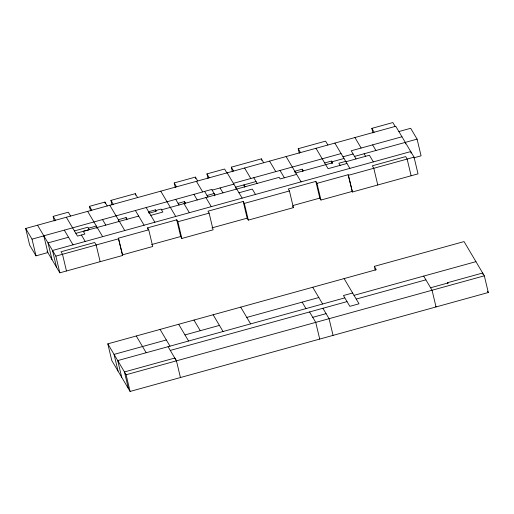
<?xml version="1.0" encoding="UTF-8"?>
<svg xmlns="http://www.w3.org/2000/svg" width="514" height="514" viewBox="0 0 514 514"><rect width="100%" height="100%" fill="white"/><g stroke="black" fill="none" stroke-linecap="round" stroke-linejoin="round"><path stroke-width="0.77" d="M112.039 204.945L110.953 200.389L135.291 193.669L137.604 197.569M54.259 220.93L53.173 216.375L68.311 212.192L70.604 216.066M90.567 210.901L89.481 206.345L104.92 202.079L107.22 205.96M175.287 187.501L174.207 182.945L195.397 177.092L197.691 180.967M208.048 178.454L206.962 173.899L224.586 169.029L226.886 172.91M232.392 171.727L231.306 167.172L261.395 158.865L263.695 162.745M299.302 153.249L298.216 148.694L325.593 141.132L327.893 145.012M372.933 132.914L371.847 128.359L392.863 122.557L395.163 126.431M215.064 195.037L211.736 189.422L43.819 235.797L47.841 252.573L35.999 255.843L29.677 245.172L25.7 228.473L395.748 126.271L414.046 157.162L418.023 173.867L352.418 191.985L348.119 174.741L316.977 183.344L315.834 181.403L288.283 189.011L289.433 190.951L293.41 207.65L248.313 220.108L247.163 218.167L243.186 201.469L207.977 211.19L209.127 213.13L213.104 229.829L181.847 238.464L180.703 236.524L176.72 219.825L147.595 227.869L147.955 229.385M398.87 131.545L410.667 128.288L417.092 139.133L421.069 155.832L413.699 157.869M233.382 183.331L341.09 153.583M401.967 136.769L351.197 150.788L356.029 158.942M25.7 228.473L32.016 239.138L43.863 235.868M212.153 190.122L233.857 184.128M74.421 230.921L87.83 227.22L89.269 229.649L75.86 233.356M342.992 156.796L353.105 154.001M256.049 181.532L235.656 187.16L236.016 188.683M127.087 219.279L126.065 217.563L118.348 219.696L118.708 221.213M178.062 203.345L184.545 201.552L185.522 203.197M207.026 195.468L214.152 193.502L214.698 195.776M303.241 170.886L302.238 169.196L294.805 171.246L295.164 172.762M324.681 162.957L331.421 161.094L332.442 162.822L295.807 172.942M149.465 213.098L156.243 211.228L155.427 209.853L148.649 211.729L149.009 213.246M155.826 210.522L161.088 209.069L162.848 212.044L150.808 215.366M343.994 158.485L331.858 161.833L332.217 163.356M354.531 156.41L417.092 139.133M138.69 216.079L83.262 231.313L84.894 234.056L77.485 236.099L66.319 217.255M161.531 209.821L279.192 177.33L280.162 178.956L296.674 174.394M68.516 237.237L48.02 242.897L52.004 259.596M345.691 161.351L338.874 163.234L340.133 165.36M345.922 161.737L369.412 155.247L373.35 161.897M238.971 192.769L252.31 189.088L255.484 194.446M346.95 163.478L328.08 168.695L315.994 148.295M118.406 238.188L148.739 229.809L152.722 246.508L122.383 254.886L118.406 238.188L122.717 255.452L59.83 272.825L47.012 251.173M176.72 219.825L177.87 221.759L209.127 213.13M243.186 201.469L244.33 203.409L289.433 190.951M37.541 225.203L55.853 256.12L118.74 238.753M348.119 174.741L348.441 175.28L414.046 157.162M151.572 244.568L180.703 236.524M211.954 227.888L247.163 218.167M293.025 205.504L319.811 198.102L320.961 200.042L352.103 191.446M374.308 266.368L464.052 241.586L484.323 275.812L488.3 292.511L130.087 391.443L111.795 360.552L107.818 343.853L376.287 269.702L374.308 266.368L375.214 270.165M246.797 317.427L318.821 297.535M166.318 339.96L114.057 354.39L118.034 371.089M184.969 334.922L219.433 325.407M352.63 293.006L343.448 295.537L349.841 306.331L359.023 303.8L344.091 278.594M344.83 297.869L117.732 360.59L121.709 377.295M354.011 295.338L475.938 261.665M170.282 350.426L347.04 301.609M356.221 299.077L425.894 279.834M312.75 317.324L326.082 313.643M447.957 283.709L447.707 282.661L482.659 273.011L483.025 274.527M430.591 287.769L447.9 282.989L447.707 282.661M107.818 343.853L126.11 374.745L484.323 275.812M487.574 291.29L487.78 291.637M488.094 292.164L488.3 292.511M371.847 128.359L374.147 132.239M372.618 144.877L375.946 150.499M354.936 137.546L361.149 148.038M364.124 153.763L365.627 156.295M423.677 276.095L432.062 290.243L436.039 306.948L435.859 306.64M334.871 143.085L349.854 168.38M298.216 148.694L300.517 152.574M286.105 156.552L301.088 181.853M280.014 170.449L284.364 177.793M269.567 161.12L275.787 171.618M292.646 206.358L293.41 207.65M253.775 177.696L257.161 183.414M244.587 168.02L250.8 178.519M312.737 287.255L322.651 303.999M322.908 308.278L329.076 318.693L333.053 335.391M245.069 186.749L243.957 184.873L244.497 187.147M231.306 167.172L233.607 171.053M227.162 172.832L242.152 198.128M309.569 311.959L315.737 322.374L319.714 339.073M302.148 302.142L305.978 308.599M220.063 187.938L222.973 192.853M206.962 173.899L209.262 177.773M204.611 191.388L207.939 197.01M196.406 181.326L202.677 191.921M205.896 197.569L211.28 206.654M193.9 194.35L197.228 199.965M174.207 182.945L176.501 186.82M183.98 203.628L189.358 212.706M240.713 307.147L250.626 323.891M175.711 199.368L179.039 204.99M160.753 191.169L175.737 216.471M213.13 314.767L223.044 331.504M146.162 207.527L154.875 222.234M147.595 227.869L148.739 229.809M135.388 210.509L144.1 225.209M193.958 320.061L200.261 330.701M110.953 200.389L113.26 204.289M109.79 205.247L124.773 230.548M178.666 324.283L188.587 341.026M102.517 219.587L105.813 225.151M122.383 254.886L122.717 255.452M89.481 206.345L91.781 210.22M160.072 329.416L169.986 346.16M180.433 377.546L176.45 360.847L174.792 358.04L124.446 371.937L128.429 388.635M168.072 346.687L176.456 360.847M87.65 211.363L102.633 236.658M81.424 235.014L85.247 241.464M136.268 335.995L146.182 352.732M64.308 230.137L73.02 244.837M53.173 216.375L55.467 220.249M411.097 153.088L410.731 151.572L52.524 250.498L56.501 267.203M405.295 142.391L405.655 143.907M411.123 175.769L407.139 159.07L405.674 156.59L372.329 165.797L373.8 168.277L377.777 184.982M348.441 175.28L352.418 191.985M331.421 161.094L331.96 163.368M316.977 183.344L320.961 200.042M315.834 181.403L319.811 198.102M302.238 169.196L302.778 171.47M261.395 158.865L261.754 160.381M244.33 203.409L248.313 220.108M195.397 177.092L195.757 178.609M184.545 201.552L185.091 203.833M177.87 221.759L181.847 238.464M155.427 209.853L155.787 211.376M135.291 193.669L135.651 195.185M126.065 217.563L126.611 219.838M104.92 202.079L105.286 203.595M96.883 228.312L96.343 226.038L88.427 228.222L88.787 229.739M100.146 261.69L96.169 244.985L94.685 242.479L61.012 251.776L62.496 254.289L66.473 270.987M126.11 374.745L130.087 391.443M55.853 256.12L59.83 272.825M32.016 239.138L35.999 255.843"/></g></svg>
